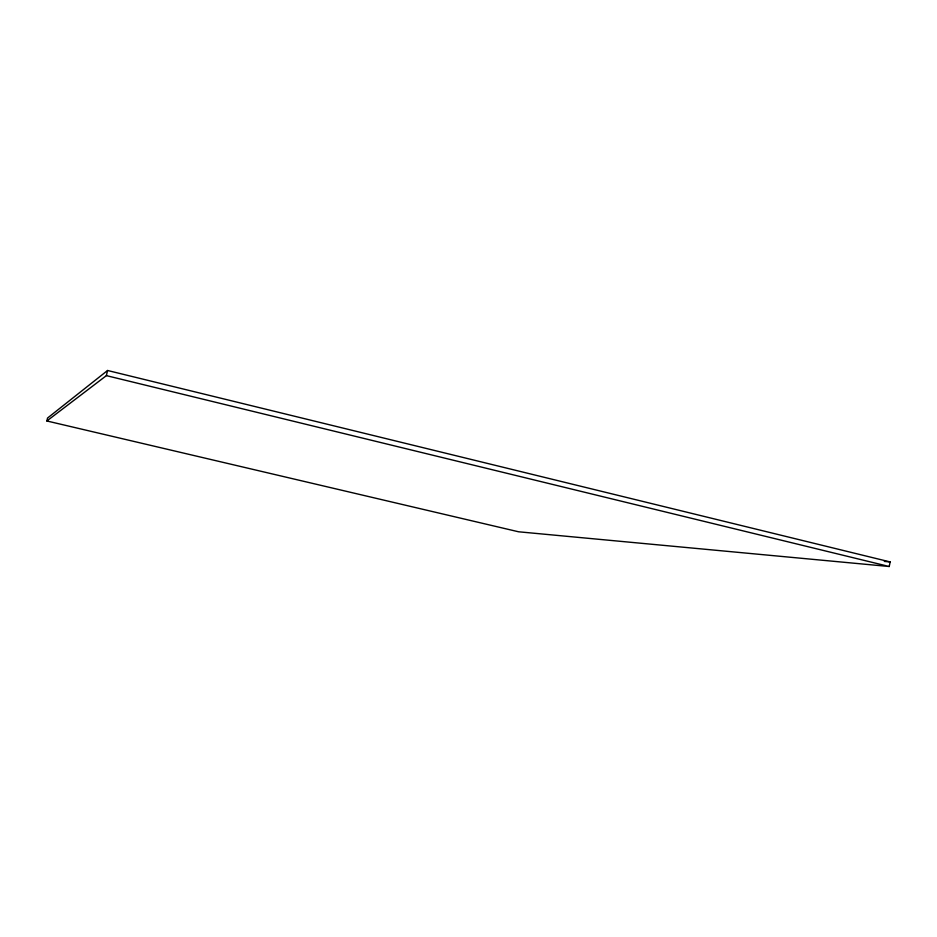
<?xml version="1.0" encoding="UTF-8"?>
<svg xmlns="http://www.w3.org/2000/svg" width="937" height="937" viewBox="0 0 937 937"><rect width="100%" height="100%" fill="white"/><g stroke="black" fill="none" stroke-linecap="round" stroke-linejoin="round"><path stroke-width="1.41" d="M889.213 566.51L890.15 561.931L107.579 370.49L47.541 418.043L46.85 420.971L518.559 531.783L889.213 566.51L106.385 375.632L46.85 420.971M106.385 375.632L107.579 370.49M884.329 561.415L890.15 561.931"/></g></svg>
